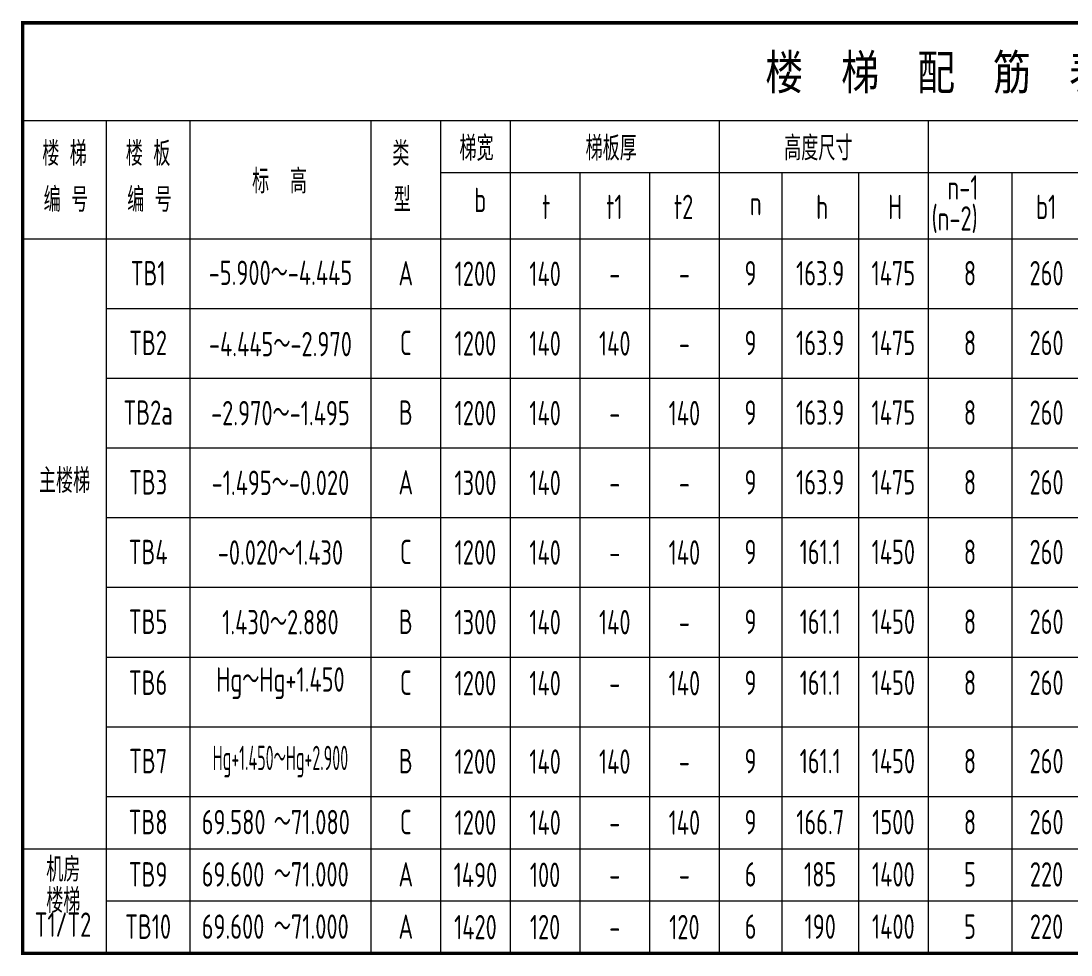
# Model space of a CAD drawing. Extents: x 5874492 to 7194610, y -939842 to -279257.
# Drawn here: x 6172939 to 6180477, y -768414 to -761714 of the extents above; entities that cross this region are included whole.
import ezdxf
from ezdxf.enums import TextEntityAlignment as Align

# ---------------------------------------------------------------- set-up
doc = ezdxf.new("R2010")
doc.units = 0
doc.header["$LTSCALE"] = 1000
doc.layers.add('S-通用-TAB', color=7, linetype='Continuous', lineweight=20)
doc.layers.add('S-通用-TEXT', color=7, linetype='Continuous', lineweight=20)
doc.styles.add('TSSD_Rein', font='tssdeng.shx', dxfattribs={"width": 0.7, "bigfont": 'hztxt.shx'})
doc.styles.add('黑体', font='', dxfattribs={"width": 0.8})
doc.styles.get('黑体').set_extended_font_data('SimHei')

msp = doc.modelspace()

# ---------------------------------------------------------------- linework, layer by layer
at = {"layer": 'S-通用-TAB'}
for p, q in [((6172951.7, -762427), (6187251.7, -762427)), ((6173551.7, -762427), (6173551.7, -768402)), ((6174151.7, -762427), (6174151.7, -768402)), ((6175451.7, -762427), (6175451.7, -768402)), ((6175951.7, -762427), (6175951.7, -768402)), ((6176451.7, -762427), (6176451.7, -768402)), ((6177951.7, -762427), (6177951.7, -768402)), ((6179451.7, -762427), (6179451.7, -768402)), ((6175951.7, -762802), (6187251.7, -762802)), ((6176951.7, -762802), (6176951.7, -768402)), ((6177451.7, -762802), (6177451.7, -768402)), ((6178401.7, -762802), (6178401.7, -768402)), ((6178951.7, -762802), (6178951.7, -768402)), ((6180051.7, -762802), (6180051.7, -768402)), ((6172951.7, -763277), (6185889.4, -763277)), ((6172951.7, -763277), (6187251.7, -763277)), ((6173551.7, -763777), (6185889.4, -763777)), ((6173551.7, -764277), (6185889.4, -764277)), ((6173551.7, -764277), (6184951.7, -764277)), ((6173551.7, -764777), (6185889.4, -764777)), ((6173551.7, -764777), (6184951.7, -764777)), ((6173551.7, -765277), (6185889.4, -765277)), ((6173551.7, -765777), (6185889.4, -765777)), ((6173551.7, -766277), (6185889.4, -766277)), ((6173551.7, -766277), (6185889.4, -766277)), ((6173551.7, -766277), (6185889.4, -766277)), ((6173551.7, -766277), (6184951.7, -766277)), ((6173551.7, -766277), (6185889.4, -766277)), ((6173551.7, -766777), (6185889.4, -766777)), ((6173551.7, -767277), (6184951.7, -767277)), ((6173551.7, -767277), (6185889.4, -767277)), ((6172951.7, -767652), (6187251.7, -767652)), ((6173551.7, -768027), (6187251.7, -768027)), ((6173551.7, -768402), (6187251.7, -768402))]:
    msp.add_line(p, q, dxfattribs=at)
at = {"layer": 'S-通用-TAB', "const_width": 25}
msp.add_lwpolyline([(6187251.7, -761727), (6187251.7, -768402), (6172951.7, -768402), (6172951.7, -761727), (6187251.7, -761727)], dxfattribs=at)

# ---------------------------------------------------------------- texts
at = {"layer": 'S-通用-TEXT'}
for s, height, style, width, p in [('楼  梯  配  筋  表', 250, '黑体', 0.8, (6178282.3, -762206.9)), ('梯宽', 175, 'TSSD_Rein', 0.7, (6176087, -762715.2)), ('梯板厚', 175, 'TSSD_Rein', 0.7, (6176992.3, -762715.2)), ('高度尺寸', 175, 'TSSD_Rein', 0.7, (6178417.9, -762714.5)), ('标  高', 175, 'TSSD_Rein', 0.7, (6174598.3, -762952)), ('n-1', 175, 'TSSD_Rein', 0.7, (6179590.3, -762996.6)), ('b', 175, 'TSSD_Rein', 0.7, (6176193, -763085.6)), ('t', 175, 'TSSD_Rein', 0.7, (6176680.2, -763135.6)), ('t1', 175, 'TSSD_Rein', 0.7, (6177139.8, -763135.6)), ('t2', 175, 'TSSD_Rein', 0.7, (6177626.3, -763135.6)), ('h', 175, 'TSSD_Rein', 0.7, (6178647.1, -763135.6)), ('H', 175, 'TSSD_Rein', 0.7, (6179164, -763135.6)), ('b1', 175, 'TSSD_Rein', 0.7, (6180226.3, -763135.6)), ('n', 175, 'TSSD_Rein', 0.7, (6178172.1, -763108.7)), ('(n-2)', 175, 'TSSD_Rein', 0.7, (6179476.1, -763218.1)), ('～', 175, 'TSSD_Rein', 0.7, (6174754.6, -767548.6)), ('～', 175, 'TSSD_Rein', 0.7, (6174754.6, -767923.6)), ('～', 175, 'TSSD_Rein', 0.7, (6174754.6, -768298.6))]:
    msp.add_text(s, height=height, dxfattribs=dict(at, style=style, width=width)).set_placement(p)
at = {"layer": 'S-通用-TEXT', "style": 'TSSD_Rein', "width": 0.7}
for s, p in [('楼 梯', (6173251.7, -762578.4)), ('楼 板', (6173851.7, -762578.4)), ('类', (6175666.3, -762578.4)), ('编 号', (6173261.7, -762908.8)), ('编 号', (6173861.7, -762908.8)), ('型', (6175676.3, -762908.8))]:
    msp.add_text(s, height=175, dxfattribs=at).set_placement(p, align=Align.TOP_CENTER)
for s, p in [('TB1', (6173851.7, -763523.6)), ('A', (6175701.7, -763523.6)), ('9', (6178176.7, -763523.6)), ('163.9', (6178676.7, -763523.6)), ('1475', (6179201.7, -763523.6)), ('8', (6179751.7, -763523.6)), ('260', (6180301.7, -763523.6)), ('TB2', (6173851.7, -764023.6)), ('C', (6175701.7, -764023.6)), ('9', (6178176.7, -764023.6)), ('163.9', (6178676.7, -764023.6)), ('1475', (6179201.7, -764023.6)), ('8', (6179751.7, -764023.6)), ('260', (6180301.7, -764023.6)), ('TB2a', (6173851.7, -764523.6)), ('B', (6175701.7, -764523.6)), ('9', (6178176.7, -764523.6)), ('163.9', (6178676.7, -764523.6)), ('1475', (6179201.7, -764523.6)), ('8', (6179751.7, -764523.6)), ('260', (6180301.7, -764523.6)), ('主楼梯', (6173251.7, -765012.3)), ('TB3', (6173851.7, -765023.6)), ('A', (6175701.7, -765023.6)), ('9', (6178176.7, -765023.6)), ('163.9', (6178676.7, -765023.6)), ('1475', (6179201.7, -765023.6)), ('8', (6179751.7, -765023.6)), ('260', (6180301.7, -765023.6)), ('TB4', (6173851.7, -765523.6)), ('C', (6175701.7, -765523.6)), ('9', (6178176.7, -765523.6)), ('161.1', (6178676.7, -765523.6)), ('1450', (6179201.7, -765523.6)), ('8', (6179751.7, -765523.6)), ('260', (6180301.7, -765523.6)), ('TB5', (6173851.7, -766023.6)), ('B', (6175701.7, -766023.6)), ('9', (6178176.7, -766023.6)), ('161.1', (6178676.7, -766023.6)), ('1450', (6179201.7, -766023.6)), ('8', (6179751.7, -766023.6)), ('260', (6180301.7, -766023.6)), ('TB6', (6173851.7, -766461.1)), ('C', (6175701.7, -766461.1)), ('9', (6178176.7, -766461.1)), ('161.1', (6178676.7, -766461.1)), ('1450', (6179201.7, -766461.1)), ('8', (6179751.7, -766461.1)), ('260', (6180301.7, -766461.1)), ('TB7', (6173851.7, -767023.6)), ('B', (6175701.7, -767023.6)), ('9', (6178176.7, -767023.6)), ('161.1', (6178676.7, -767023.6)), ('1450', (6179201.7, -767023.6)), ('8', (6179751.7, -767023.6)), ('260', (6180301.7, -767023.6)), ('TB8', (6173851.7, -767461.1)), ('C', (6175701.7, -767461.1)), ('9', (6178176.7, -767461.1)), ('166.7', (6178676.7, -767461.1)), ('1500', (6179201.7, -767461.1)), ('8', (6179751.7, -767461.1)), ('260', (6180301.7, -767461.1)), ('机房', (6173242.9, -767801.4)), ('TB9', (6173851.7, -767836.1)), ('A', (6175701.7, -767836.1)), ('6', (6178176.7, -767836.1)), ('185', (6178676.7, -767836.1)), ('1400', (6179201.7, -767836.1)), ('5', (6179751.7, -767836.1)), ('220', (6180301.7, -767836.1)), ('楼梯', (6173242.9, -768025.2)), ('T1/T2', (6173240.4, -768196.6)), ('TB10', (6173851.7, -768211.1)), ('A', (6175701.7, -768211.1)), ('6', (6178176.7, -768211.1)), ('190', (6178676.7, -768211.1)), ('1400', (6179201.7, -768211.1)), ('5', (6179751.7, -768211.1)), ('220', (6180301.7, -768211.1))]:
    msp.add_text(s, height=175, dxfattribs=at).set_placement(p, align=Align.MIDDLE_CENTER)
at = {"layer": 'S-通用-TEXT', "style": 'TSSD_Rein'}
for s, width, p in [('-5.900～-4.445', 0.7, (6174801.7, -763520.3)), ('1200', 0.7, (6176201.7, -763527)), ('140', 0.7, (6176701.7, -763527)), ('-', 0.7, (6177201.7, -763527)), ('-', 0.7, (6177701.7, -763527)), ('-4.445～-2.970', 0.7, (6174801.7, -764031.6)), ('1200', 0.7, (6176201.7, -764027)), ('140', 0.7, (6176701.7, -764027)), ('140', 0.7, (6177201.7, -764027)), ('-', 0.7, (6177701.7, -764027)), ('-2.970～-1.495', 0.7, (6174801.7, -764527)), ('1200', 0.7, (6176201.7, -764527)), ('140', 0.7, (6176701.7, -764527)), ('140', 0.7, (6177701.7, -764527)), ('-', 0.7, (6177201.7, -764527)), ('-1.495～-0.020', 0.7, (6174801.7, -765027)), ('1300', 0.7, (6176201.7, -765027)), ('140', 0.7, (6176701.7, -765027)), ('-', 0.7, (6177201.7, -765027)), ('-', 0.7, (6177701.7, -765027)), ('-0.020～1.430', 0.7, (6174801.7, -765527)), ('1200', 0.7, (6176201.7, -765527)), ('140', 0.7, (6176701.7, -765527)), ('140', 0.7, (6177701.7, -765527)), ('-', 0.7, (6177201.7, -765527)), ('1.430～2.880', 0.7, (6174801.7, -766027)), ('1300', 0.7, (6176201.7, -766027)), ('140', 0.7, (6176701.7, -766027)), ('140', 0.7, (6177201.7, -766027)), ('-', 0.7, (6177701.7, -766027)), ('Hg～Hg+1.450', 0.7, (6174801.7, -766464.5)), ('140', 0.7, (6176701.7, -766464.5)), ('140', 0.7, (6177701.7, -766464.5)), ('1200', 0.7, (6176201.7, -766464.5)), ('-', 0.7, (6177201.7, -766464.5)), ('Hg+1.450～Hg+2.900', 0.5, (6174801.7, -767027)), ('1200', 0.7, (6176201.7, -767027)), ('140', 0.7, (6176701.7, -767027)), ('140', 0.7, (6177201.7, -767027)), ('-', 0.7, (6177701.7, -767027)), ('1200', 0.7, (6176201.7, -767464.5)), ('140', 0.7, (6176701.7, -767464.5)), ('140', 0.7, (6177701.7, -767464.5)), ('-', 0.7, (6177201.7, -767464.5)), ('1490', 0.7, (6176201.7, -767839.5)), ('100', 0.7, (6176701.7, -767839.5)), ('-', 0.7, (6177201.7, -767839.5)), ('-', 0.7, (6177701.7, -767839.5)), ('1420', 0.7, (6176201.7, -768214.5)), ('120', 0.7, (6176701.7, -768214.5)), ('120', 0.7, (6177701.7, -768214.5)), ('-', 0.7, (6177201.7, -768214.5))]:
    msp.add_text(s, height=175, dxfattribs=dict(at, width=width)).set_placement(p, align=Align.MIDDLE)
at = {"layer": 'S-通用-TEXT', "color": 6, "style": 'TSSD_Rein', "width": 0.7}
for s, p in [('69.580', (6174236.3, -767548.6)), ('71.080', (6174877.1, -767548.6)), ('69.600', (6174236.3, -767923.6)), ('71.000', (6174877.1, -767923.6)), ('69.600', (6174236.3, -768298.6)), ('71.000', (6174877.1, -768298.6))]:
    msp.add_text(s, height=175, dxfattribs=at).set_placement(p)

doc.saveas('drawing.dxf')
